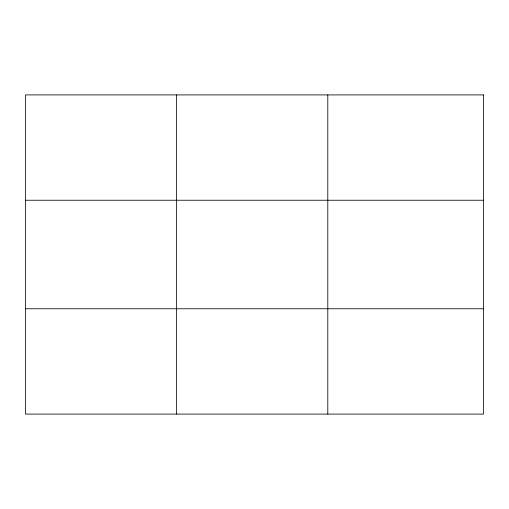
<?xml version="1.0" encoding="UTF-8"?>
<svg xmlns="http://www.w3.org/2000/svg" width="509" height="509" viewBox="0 0 509 509"><rect width="100%" height="100%" fill="white"/><g stroke="black" fill="none" stroke-linecap="round" stroke-linejoin="round"><path stroke-width="0.76" d="M176.623 94.916L176.623 414.084M327.796 94.916L327.796 414.084M25.45 200.241L483.55 200.241M25.45 308.759L483.55 308.759M483.55 94.916L483.55 414.084L25.45 414.084L25.45 94.916L483.55 94.916"/></g></svg>
